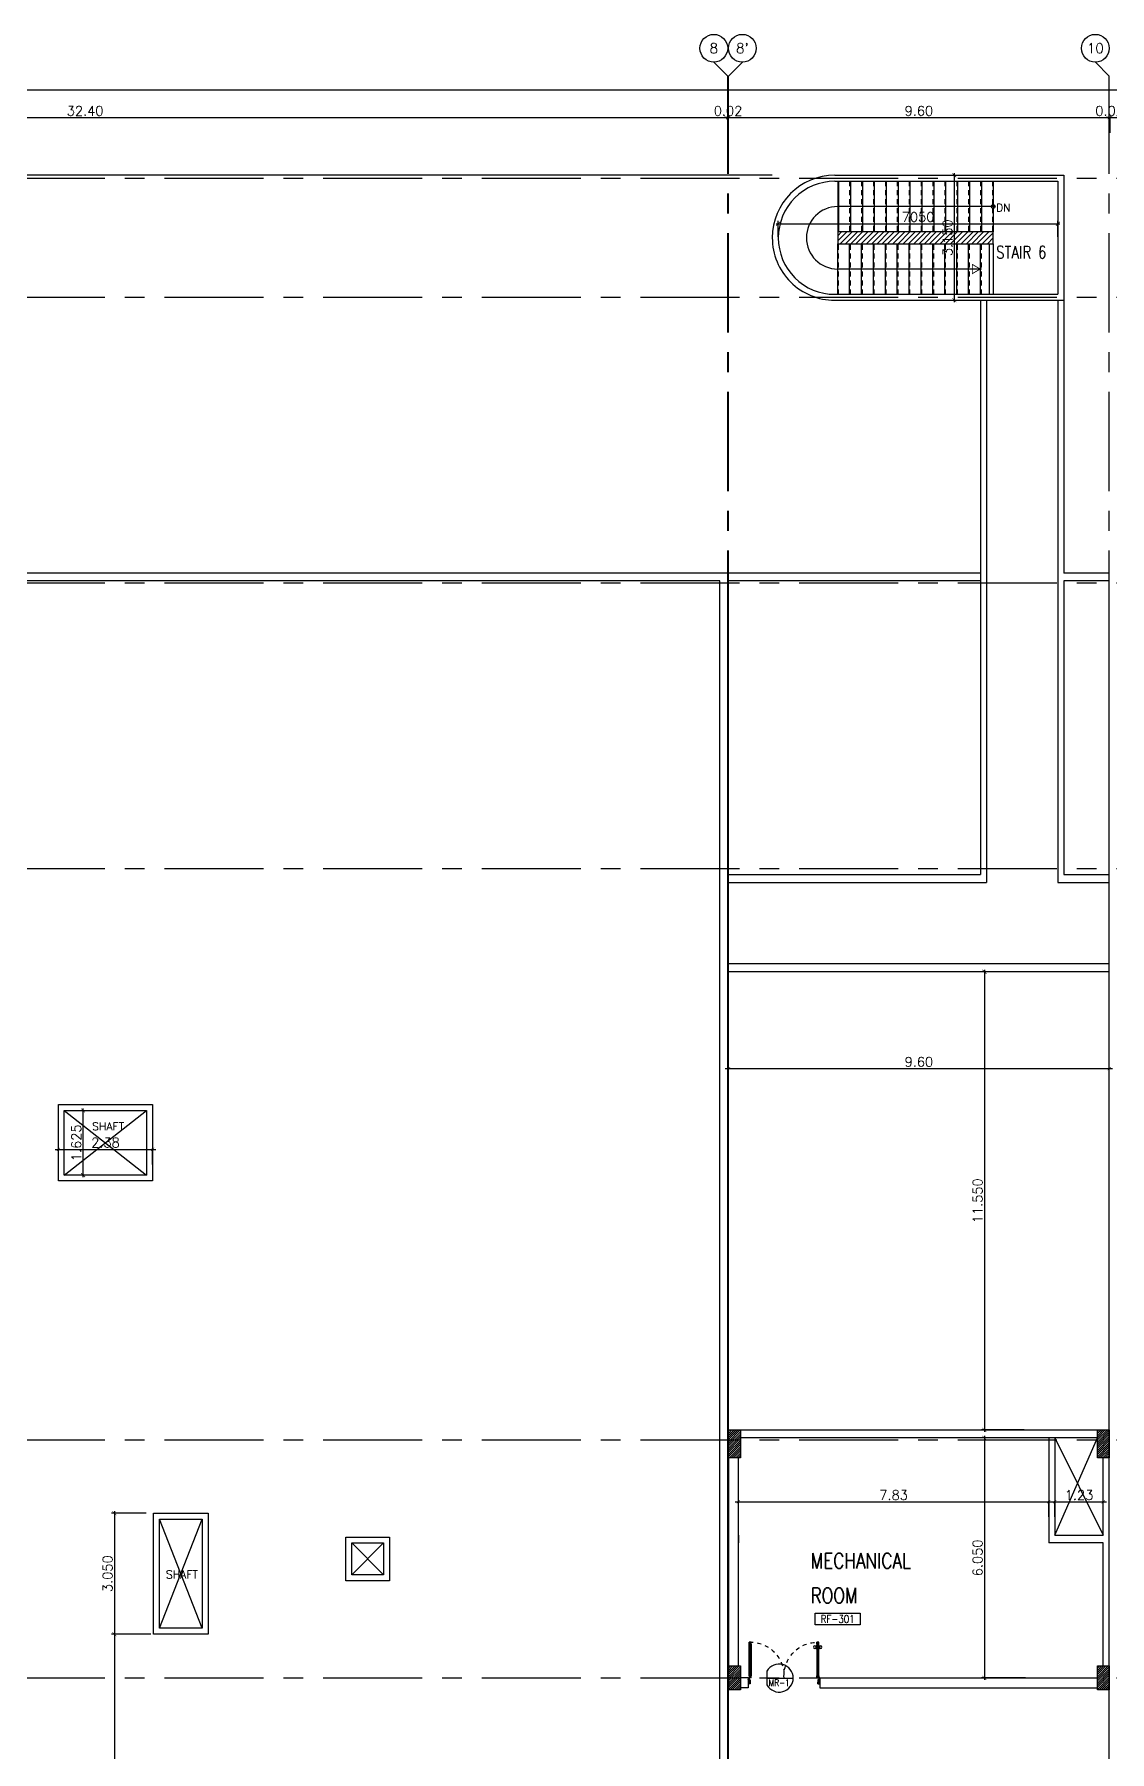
# Model space of a CAD drawing. Extents: x 88808 to 89103, y 39918 to 40001.
# Drawn here: x 88991.09 to 89018.2, y 39957.84 to 40001.13 of the extents above; entities that cross this region are included whole.
import ezdxf
from ezdxf.enums import TextEntityAlignment as Align

# ---------------------------------------------------------------- set-up
doc = ezdxf.new("R2010")
doc.units = 0
doc.header["$MEASUREMENT"] = 0
doc.header["$PDMODE"] = 34
for name, pattern in [('CENTERX2', [4, 2.5, -0.5, 0.5, -0.5]), ('HIDDEN', [0.375, 0.25, -0.125]), ('HIDDEN2', [0.1875, 0.125, -0.0625])]:
    doc.linetypes.add(name, pattern=pattern)
doc.layers.get('0').update_dxf_attribs({"linetype": 'CONTINUOUS'})
doc.layers.get('DEFPOINTS').update_dxf_attribs({"linetype": 'CONTINUOUS'})
for name, color, linetype in [('AX', 6, 'CONTINUOUS'), ('AX-CR', 2, 'CONTINUOUS'), ('AX-DIM', 4, 'CONTINUOUS'), ('AX-TXT', 2, 'CONTINUOUS'), ('AXES', 11, 'CENTERX2'), ('COL', 6, 'CONTINUOUS'), ('DIM', 4, 'CONTINUOUS'), ('DOOR', 7, 'CONTINUOUS'), ('DOOR-CR', 4, 'CONTINUOUS'), ('DOOR-NO', 3, 'CONTINUOUS'), ('EJ', 9, 'CONTINUOUS'), ('ele', 7, 'CONTINUOUS'), ('HAT', 8, 'CONTINUOUS'), ('Hatch', 11, 'CONTINUOUS'), ('RM-BOX', 4, 'CONTINUOUS'), ('RM-NAME', 5, 'CONTINUOUS'), ('RM-NO', 5, 'CONTINUOUS'), ('ROOF', 2, 'CONTINUOUS'), ('SHAFT', 4, 'CONTINUOUS'), ('SHAFTS', 3, 'CONTINUOUS'), ('STR', 5, 'CONTINUOUS'), ('TXT', 2, 'CONTINUOUS'), ('WALL', 2, 'CONTINUOUS')]:
    doc.layers.add(name, color=color, linetype=linetype)
doc.styles.add('ROMANS', font='ROMANS.shx')
doc.dimstyles.new('DIM-OUT', dxfattribs={"dimscale": 0, "dimtxt": 0.24, "dimasz": 0.08, "dimexe": 0.02, "dimexo": 0.02, "dimgap": 0.05, "dimtad": 1, "dimzin": 0, "dimdsep": 46, "dimtxsty": 'ROMANS', "dimblk1": 'ARCHTICK', "dimblk2": 'ARCHTICK', "dimsah": 1, "dimcen": 0.01, "dimdle": 0.08, "dimclrd": 4, "dimclre": 4, "dimclrt": 2, "dimadec": 0, "dimazin": 0, "dimtp": 2, "dimtm": 2, "dimtfac": 0.114286, "dimtix": 1, "dimtmove": 2, "dimatfit": 3, "dimldrblk": 'ARCHTICK', "dimfxl": 0, "dimtolj": 1, "dimtzin": 0, "dimarcsym": 0})
doc.dimstyles.new('STANDARD in', dxfattribs={"dimtxt": 0.24, "dimasz": 0.1, "dimexe": 0.07, "dimexo": 0.07, "dimgap": 0.05, "dimtad": 1, "dimdec": 3, "dimzin": 0, "dimdsep": 46, "dimtxsty": 'ROMANS', "dimblk": 'ARCHTICK', "dimcen": 0.05, "dimdle": 0.05, "dimclrd": 4, "dimclre": 4, "dimclrt": 2, "dimadec": 0, "dimazin": 0, "dimtfac": 1, "dimtdec": 3, "dimtmove": 2, "dimatfit": 3, "dimfxl": 0, "dimtolj": 1, "dimtzin": 0, "dimarcsym": 0})

# ---------------------------------------------------------------- blocks, each defined once
blk = doc.blocks.new('_ARCHTICK')
at = {"color": 0, "linetype": 'ByBlock', "const_width": 0.15}
blk.add_lwpolyline([(-0.5, -0.5), (0.5, 0.5)], dxfattribs=at)
blk = doc.blocks.new('*D299')
at = {"layer": 'DEFPOINTS', "color": 0, "linetype": 'Continuous'}
for p in [(89013.727, 39997.575), (89014.286, 39997.575), (89013.844, 39994.425)]:
    blk.add_point(p, dxfattribs=at)
at = {"layer": 'ele', "color": 4, "linetype": 'Continuous', "lineweight": -2}
for p, q in [((89013.797, 39997.575), (89014.356, 39997.575)), ((89014.286, 39994.375), (89014.286, 39997.625)), ((89013.914, 39994.425), (89014.356, 39994.425))]:
    blk.add_line(p, q, dxfattribs=at)
at = {"layer": 'ele', "color": 4, "linetype": 'Continuous', "lineweight": -2, "xscale": 0.1, "yscale": 0.1, "zscale": 0.1}
for p, rotation in [((89014.286, 39997.575), 90), ((89014.286, 39994.425), 270)]:
    blk.add_blockref('_ARCHTICK', p, dxfattribs=dict(at, rotation=rotation))
at = {"layer": 'ele', "color": 2, "linetype": 'Continuous', "insert": (89014.116, 39996), "char_height": 0.24, "attachment_point": 5, "rotation": 90, "style": 'ROMANS'}
blk.add_mtext('\\A1;3.150', dxfattribs=at)
blk = doc.blocks.new('*D300')
at = {"layer": 'DEFPOINTS', "color": 0, "linetype": 'Continuous'}
for p in [(89016.896, 39996.354), (89009.846, 39995.954), (89016.896, 39995.954)]:
    blk.add_point(p, dxfattribs=at)
at = {"layer": 'ele', "color": 4, "linetype": 'Continuous', "lineweight": -2}
for p, q in [((89009.796, 39996.354), (89016.946, 39996.354)), ((89009.846, 39996.024), (89009.846, 39996.424)), ((89016.896, 39996.024), (89016.896, 39996.424))]:
    blk.add_line(p, q, dxfattribs=at)
at = {"layer": 'ele', "color": 4, "linetype": 'Continuous', "lineweight": -2, "xscale": 0.1, "yscale": 0.1, "zscale": 0.1, "rotation": 180}
blk.add_blockref('_ARCHTICK', (89009.846, 39996.354), dxfattribs=at)
at = {"layer": 'ele', "color": 4, "linetype": 'Continuous', "lineweight": -2, "xscale": 0.1, "yscale": 0.1, "zscale": 0.1}
blk.add_blockref('_ARCHTICK', (89016.896, 39996.354), dxfattribs=at)
at = {"layer": 'ele', "color": 2, "linetype": 'Continuous', "insert": (89013.371, 39996.524), "char_height": 0.24, "attachment_point": 5, "style": 'ROMANS'}
blk.add_mtext('\\A1;7050', dxfattribs=at)
blk = doc.blocks.new('RM1')
at = {"layer": 'RM-BOX'}
blk.add_lwpolyline([(570, -200), (-570, -200), (-570, -500), (570, -500)], close=True, dxfattribs=at)
at = {"layer": 'RM-NAME', "style": 'ROMANS'}
for tag, p in [('ROOMNAME1', (0, 324)), ('ROOMNAME2', (0, 0))]:
    blk.add_attdef(tag, text='', height=200, dxfattribs=at).set_placement(p, align=Align.MIDDLE)
at = {"layer": 'RM-NO', "style": 'ROMANS', "width": 0.8}
blk.add_attdef('ROOMNO', text='', height=200, dxfattribs=at).set_placement((0, -350), align=Align.MIDDLE)
blk = doc.blocks.new('DD1')
at = {"layer": 'DOOR-CR'}
blk.add_line((-308, 0), (353, 0), dxfattribs=at)
blk.add_lwpolyline([(-308, -173, 3.820224), (-308, 173)], format="xyb", close=True, dxfattribs=at)
at = {"layer": 'DOOR-NO', "style": 'ROMANS', "width": 0.8}
for tag, p in [('G', (0, 142)), ('000', (0, -141))]:
    blk.add_attdef(tag, text='', height=204, dxfattribs=at).set_placement(p, align=Align.MIDDLE)
blk = doc.blocks.new('A$C272A55A0')
at = {"layer": 'DOOR', "color": 0, "linetype": 'ByBlock'}
for p, q in [((0, 900), (0, 1050)), ((50, 1050), (0, 1050)), ((0, 900), (25, 900)), ((25, 950), (50, 950)), ((25, 900), (25, 950)), ((75, 900), (25, 900)), ((25, 850), (25, 900)), ((58, 870), (42, 870)), ((42, 870), (42, 850)), ((50, 950), (50, 1050)), ((58, 850), (58, 870)), ((75, 900), (75, 850)), ((1725, 900), (1775, 900)), ((1725, 900), (1725, 850)), ((1742, 870), (1758, 870)), ((1742, 850), (1742, 870)), ((1750, 950), (1750, 1050)), ((1750, 1050), (1800, 1050)), ((1775, 950), (1750, 950)), ((1758, 870), (1758, 850)), ((1775, 900), (1775, 950)), ((1800, 900), (1775, 900)), ((1775, 850), (1775, 900)), ((1800, 1050), (1800, 900)), ((42, 850), (25, 850)), ((75, 850), (58, 850)), ((1725, 850), (1742, 850)), ((1758, 850), (1775, 850)), ((25, 50), (42, 50)), ((25, 50), (25, 0)), ((25, 0), (75, 0)), ((75, 0), (25, 0)), ((42, 50), (42, 30)), ((42, 30), (58, 30)), ((58, 50), (75, 50)), ((58, 50), (58, 30)), ((75, 50), (75, 0)), ((1718, 160), (1709, 160)), ((1709, 95), (1709, 160)), ((1718, 95), (1709, 95)), ((1725, 173), (1718, 173)), ((1718, 173), (1718, 83)), ((1718, 95), (1718, 160)), ((1725, 83), (1718, 83)), ((1742, 50), (1725, 50)), ((1725, 50), (1725, 0)), ((1775, 0), (1725, 0)), ((1725, 0), (1775, 0)), ((1742, 50), (1742, 30)), ((1758, 30), (1742, 30)), ((1775, 50), (1758, 50)), ((1758, 50), (1758, 30)), ((1775, 173), (1782, 173)), ((1775, 83), (1782, 83)), ((1775, 50), (1775, 0)), ((1782, 173), (1782, 83)), ((1782, 160), (1791, 160)), ((1782, 95), (1782, 160)), ((1782, 95), (1791, 95)), ((1791, 95), (1791, 160))]:
    blk.add_line(p, q, dxfattribs=at)
at = {"layer": 'DOOR', "color": 9, "linetype": 'ByBlock'}
for p, q in [((50, 1050), (0, 1010)), ((50, 1050), (0, 937)), ((50, 1050), (37, 950)), ((1750, 1050), (1800, 1010)), ((1750, 1050), (1800, 937)), ((1750, 1050), (1763, 950))]:
    blk.add_line(p, q, dxfattribs=at)
at = {"layer": 'DOOR', "linetype": 'ByBlock'}
for p, q in [((25, 850), (25, 50)), ((42, 850), (42, 50)), ((58, 850), (58, 50)), ((75, 50), (75, 850)), ((1725, 50), (1725, 850)), ((1742, 850), (1742, 50)), ((1758, 850), (1758, 50)), ((1775, 850), (1775, 50))]:
    blk.add_line(p, q, dxfattribs=at)
at = {"layer": 'DOOR', "color": 0, "linetype": 'ByBlock'}
for centre in [(1676, 128), (1824, 128)]:
    blk.add_circle(centre, 32.4, dxfattribs=at)
at = {"layer": 'DOOR', "color": 9, "linetype": 'ByBlock'}
for centre, radius, start, end in [((50, 1050), 54.4, 203.2074, 270), ((50, 1050), 74.4, 227.7764, 270), ((50, 1050), 94.4, 238.0182, 270), ((50, 1050), 114, 244.0838, 257.3774), ((50, 1050), 134, 248.1598, 259.28), ((50, 1050), 154, 251.1053, 256.2858), ((50, 1050), 34.4, 180, 270), ((50, 1050), 14.4, 180, 270), ((1750, 1050), 14.4, 270, 0), ((1750, 1050), 34.4, 270, 0), ((1750, 1050), 54.4, 270, 336.7926), ((1750, 1050), 74.4, 270, 312.2236), ((1750, 1050), 94.4, 270, 301.9818), ((1750, 1050), 114, 282.6226, 295.9162), ((1750, 1050), 134, 280.72, 291.8402), ((1750, 1050), 154, 283.7142, 288.8947)]:
    blk.add_arc(centre, radius, start, end, dxfattribs=at)
at = {"layer": 'DOOR', "linetype": 'HIDDEN', "ltscale": 0.5}
for centre, start, end in [((50, 851), 268.3174, 3.2965), ((1750, 851), 176.7035, 271.6826)]:
    blk.add_arc(centre, 851, start, end, dxfattribs=at)
at = {"layer": 'WALL', "linetype": 'ByBlock'}
blk.add_line((1800, 900), (1800, 1050), dxfattribs=at)
blk = doc.blocks.new('*D312')
at = {"layer": 'AX-DIM', "color": 4, "lineweight": -2}
for p, q in [((89016.736, 39964.138), (89018.121, 39964.138)), ((89016.816, 39963.758), (89016.816, 39964.158)), ((89018.041, 39963.758), (89018.041, 39964.158))]:
    blk.add_line(p, q, dxfattribs=at)
at = {"layer": 'DEFPOINTS', "color": 0}
for p in [(89018.041, 39964.138), (89016.816, 39963.738), (89018.041, 39963.738)]:
    blk.add_point(p, dxfattribs=at)
at = {"layer": 'AX-DIM', "color": 4, "lineweight": -2, "xscale": 0.08, "yscale": 0.08, "zscale": 0.08, "rotation": 180}
blk.add_blockref('_ARCHTICK', (89016.816, 39964.138), dxfattribs=at)
at = {"layer": 'AX-DIM', "color": 4, "lineweight": -2, "xscale": 0.08, "yscale": 0.08, "zscale": 0.08}
blk.add_blockref('_ARCHTICK', (89018.041, 39964.138), dxfattribs=at)
at = {"layer": 'AX-DIM', "color": 2, "insert": (89017.429, 39964.308), "char_height": 0.24, "attachment_point": 5, "style": 'ROMANS'}
blk.add_mtext('\\A1;1.23', dxfattribs=at)
blk = doc.blocks.new('*D313')
at = {"layer": 'AX-DIM', "color": 4, "lineweight": -2}
for p, q in [((89008.761, 39964.138), (89016.746, 39964.138)), ((89008.841, 39963.758), (89008.841, 39964.158)), ((89016.666, 39963.758), (89016.666, 39964.158))]:
    blk.add_line(p, q, dxfattribs=at)
at = {"layer": 'DEFPOINTS', "color": 0}
for p in [(89016.666, 39964.138), (89008.841, 39963.738), (89016.666, 39963.738)]:
    blk.add_point(p, dxfattribs=at)
at = {"layer": 'AX-DIM', "color": 4, "lineweight": -2, "xscale": 0.08, "yscale": 0.08, "zscale": 0.08, "rotation": 180}
blk.add_blockref('_ARCHTICK', (89008.841, 39964.138), dxfattribs=at)
at = {"layer": 'AX-DIM', "color": 4, "lineweight": -2, "xscale": 0.08, "yscale": 0.08, "zscale": 0.08}
blk.add_blockref('_ARCHTICK', (89016.666, 39964.138), dxfattribs=at)
at = {"layer": 'AX-DIM', "color": 2, "insert": (89012.754, 39964.308), "char_height": 0.24, "attachment_point": 5, "style": 'ROMANS'}
blk.add_mtext('\\A1;7.83', dxfattribs=at)
blk = doc.blocks.new('*D314')
at = {"layer": 'AX-DIM', "color": 4, "linetype": 'Continuous', "lineweight": -2}
for p, q in [((89016.18, 39965.75), (89014.972, 39965.75)), ((89015.042, 39965.8), (89015.042, 39959.65)), ((89016.083, 39959.7), (89014.972, 39959.7))]:
    blk.add_line(p, q, dxfattribs=at)
at = {"layer": 'DEFPOINTS', "color": 0, "linetype": 'Continuous'}
for p in [(89016.25, 39965.75), (89015.042, 39959.7), (89016.153, 39959.7)]:
    blk.add_point(p, dxfattribs=at)
at = {"layer": 'AX-DIM', "color": 4, "linetype": 'Continuous', "lineweight": -2, "xscale": 0.1, "yscale": 0.1, "zscale": 0.1}
for p, rotation in [((89015.042, 39965.75), 90), ((89015.042, 39959.7), 270)]:
    blk.add_blockref('_ARCHTICK', p, dxfattribs=dict(at, rotation=rotation))
at = {"layer": 'AX-DIM', "color": 2, "linetype": 'Continuous', "insert": (89014.872, 39962.725), "char_height": 0.24, "attachment_point": 5, "rotation": 90, "style": 'ROMANS'}
blk.add_mtext('\\A1;6.050', dxfattribs=at)
blk = doc.blocks.new('*D315')
at = {"layer": 'AX-DIM', "color": 4, "linetype": 'Continuous', "lineweight": -2}
for p, q in [((89016.229, 39977.5), (89014.972, 39977.5)), ((89015.042, 39977.55), (89015.042, 39965.9)), ((89016.044, 39965.95), (89014.972, 39965.95))]:
    blk.add_line(p, q, dxfattribs=at)
at = {"layer": 'DEFPOINTS', "color": 0, "linetype": 'Continuous'}
for p in [(89016.299, 39977.5), (89015.042, 39965.95), (89016.114, 39965.95)]:
    blk.add_point(p, dxfattribs=at)
at = {"layer": 'AX-DIM', "color": 4, "linetype": 'Continuous', "lineweight": -2, "xscale": 0.1, "yscale": 0.1, "zscale": 0.1}
for p, rotation in [((89015.042, 39977.5), 90), ((89015.042, 39965.95), 270)]:
    blk.add_blockref('_ARCHTICK', p, dxfattribs=dict(at, rotation=rotation))
at = {"layer": 'AX-DIM', "color": 2, "linetype": 'Continuous', "insert": (89014.872, 39971.725), "char_height": 0.24, "attachment_point": 5, "rotation": 90, "style": 'ROMANS'}
blk.add_mtext('\\A1;11.550', dxfattribs=at)
blk = doc.blocks.new('*D337')
at = {"layer": 'AX-DIM', "color": 4, "linetype": 'Continuous', "lineweight": -2}
for p, q in [((88993.108, 39960.85), (88993.108, 39949.93)), ((88994.026, 39960.8), (88993.038, 39960.8)), ((88993.852, 39949.98), (88993.038, 39949.98))]:
    blk.add_line(p, q, dxfattribs=at)
at = {"layer": 'DEFPOINTS', "color": 0, "linetype": 'Continuous'}
for p in [(88994.096, 39960.8), (88993.108, 39949.98), (88993.922, 39949.98)]:
    blk.add_point(p, dxfattribs=at)
at = {"layer": 'AX-DIM', "color": 4, "linetype": 'Continuous', "lineweight": -2, "xscale": 0.1, "yscale": 0.1, "zscale": 0.1}
for p, rotation in [((88993.108, 39960.8), 90), ((88993.108, 39949.98), 270)]:
    blk.add_blockref('_ARCHTICK', p, dxfattribs=dict(at, rotation=rotation))
at = {"layer": 'AX-DIM', "color": 2, "linetype": 'Continuous', "insert": (88992.938, 39955.39), "char_height": 0.24, "attachment_point": 5, "rotation": 90, "style": 'ROMANS'}
blk.add_mtext('\\A1;10.820', dxfattribs=at)
blk = doc.blocks.new('*D338')
at = {"layer": 'AX-DIM', "color": 4, "linetype": 'Continuous', "lineweight": -2}
for p, q in [((88993.108, 39963.9), (88993.108, 39960.75)), ((88993.91, 39963.85), (88993.038, 39963.85)), ((88993.91, 39960.8), (88993.038, 39960.8))]:
    blk.add_line(p, q, dxfattribs=at)
at = {"layer": 'DEFPOINTS', "color": 0, "linetype": 'Continuous'}
for p in [(88993.98, 39963.85), (88993.108, 39960.8), (88993.98, 39960.8)]:
    blk.add_point(p, dxfattribs=at)
at = {"layer": 'AX-DIM', "color": 4, "linetype": 'Continuous', "lineweight": -2, "xscale": 0.1, "yscale": 0.1, "zscale": 0.1}
for p, rotation in [((88993.108, 39963.85), 90), ((88993.108, 39960.8), 270)]:
    blk.add_blockref('_ARCHTICK', p, dxfattribs=dict(at, rotation=rotation))
at = {"layer": 'AX-DIM', "color": 2, "linetype": 'Continuous', "insert": (88992.938, 39962.325), "char_height": 0.24, "attachment_point": 5, "rotation": 90, "style": 'ROMANS'}
blk.add_mtext('\\A1;3.050', dxfattribs=at)
blk = doc.blocks.new('*D340')
at = {"layer": 'DEFPOINTS', "color": 0, "linetype": 'Continuous'}
for p in [(88992.319, 39974), (88992.319, 39974), (88992.319, 39972.375)]:
    blk.add_point(p, dxfattribs=at)
at = {"layer": 'DIM', "color": 4, "linetype": 'Continuous', "lineweight": -2}
blk.add_line((88992.319, 39972.325), (88992.319, 39974.05), dxfattribs=at)
at = {"layer": 'DIM', "color": 4, "linetype": 'Continuous', "lineweight": -2, "xscale": 0.1, "yscale": 0.1, "zscale": 0.1}
for p, rotation in [((88992.319, 39974), 90), ((88992.319, 39972.375), 270)]:
    blk.add_blockref('_ARCHTICK', p, dxfattribs=dict(at, rotation=rotation))
at = {"layer": 'DIM', "color": 2, "linetype": 'Continuous', "insert": (88992.149, 39973.187), "char_height": 0.24, "attachment_point": 5, "rotation": 90, "style": 'ROMANS'}
blk.add_mtext('\\A1;1.625', dxfattribs=at)
blk = doc.blocks.new('*D343')
at = {"layer": 'AX-DIM', "color": 4, "lineweight": -2}
for p, q in [((88991.616, 39973.022), (88994.151, 39973.022)), ((88991.696, 39972.642), (88991.696, 39973.042)), ((88994.071, 39972.642), (88994.071, 39973.042))]:
    blk.add_line(p, q, dxfattribs=at)
at = {"layer": 'DEFPOINTS', "color": 0}
for p in [(88994.071, 39973.022), (88991.696, 39972.622), (88994.071, 39972.622)]:
    blk.add_point(p, dxfattribs=at)
at = {"layer": 'AX-DIM', "color": 4, "lineweight": -2, "xscale": 0.08, "yscale": 0.08, "zscale": 0.08, "rotation": 180}
blk.add_blockref('_ARCHTICK', (88991.696, 39973.022), dxfattribs=at)
at = {"layer": 'AX-DIM', "color": 4, "lineweight": -2, "xscale": 0.08, "yscale": 0.08, "zscale": 0.08}
blk.add_blockref('_ARCHTICK', (88994.071, 39973.022), dxfattribs=at)
at = {"layer": 'AX-DIM', "color": 2, "insert": (88992.884, 39973.192), "char_height": 0.24, "attachment_point": 5, "style": 'ROMANS'}
blk.add_mtext('\\A1;2.38', dxfattribs=at)
blk = doc.blocks.new('*D348')
at = {"layer": 'AX-DIM', "color": 4, "lineweight": -2}
for p, q in [((89008.511, 39975.058), (89018.271, 39975.058)), ((89008.591, 39974.678), (89008.591, 39975.078)), ((89018.191, 39974.678), (89018.191, 39975.078))]:
    blk.add_line(p, q, dxfattribs=at)
at = {"layer": 'DEFPOINTS', "color": 0}
for p in [(89018.191, 39975.058), (89008.591, 39974.658), (89018.191, 39974.658)]:
    blk.add_point(p, dxfattribs=at)
at = {"layer": 'AX-DIM', "color": 4, "lineweight": -2, "xscale": 0.08, "yscale": 0.08, "zscale": 0.08, "rotation": 180}
blk.add_blockref('_ARCHTICK', (89008.591, 39975.058), dxfattribs=at)
at = {"layer": 'AX-DIM', "color": 4, "lineweight": -2, "xscale": 0.08, "yscale": 0.08, "zscale": 0.08}
blk.add_blockref('_ARCHTICK', (89018.191, 39975.058), dxfattribs=at)
at = {"layer": 'AX-DIM', "color": 2, "insert": (89013.391, 39975.228), "char_height": 0.24, "attachment_point": 5, "style": 'ROMANS'}
blk.add_mtext('\\A1;9.60', dxfattribs=at)
blk = doc.blocks.new('*D351')
at = {"layer": 'AX-DIM', "color": 4, "lineweight": -2}
for p, q in [((88976.091, 39999.028), (89008.651, 39999.028)), ((88976.171, 39998.648), (88976.171, 39999.048)), ((89008.571, 39998.648), (89008.571, 39999.048))]:
    blk.add_line(p, q, dxfattribs=at)
at = {"layer": 'DEFPOINTS', "color": 0}
for p in [(89008.571, 39999.028), (88976.171, 39998.628), (89008.571, 39998.628)]:
    blk.add_point(p, dxfattribs=at)
at = {"layer": 'AX-DIM', "color": 4, "lineweight": -2, "xscale": 0.08, "yscale": 0.08, "zscale": 0.08, "rotation": 180}
blk.add_blockref('_ARCHTICK', (88976.171, 39999.028), dxfattribs=at)
at = {"layer": 'AX-DIM', "color": 4, "lineweight": -2, "xscale": 0.08, "yscale": 0.08, "zscale": 0.08}
blk.add_blockref('_ARCHTICK', (89008.571, 39999.028), dxfattribs=at)
at = {"layer": 'AX-DIM', "color": 2, "insert": (88992.371, 39999.198), "char_height": 0.24, "attachment_point": 5, "style": 'ROMANS'}
blk.add_mtext('\\A1;32.40', dxfattribs=at)
blk = doc.blocks.new('C11')
at = {"layer": 'HAT'}
h = blk.add_hatch(dxfattribs=at)
h.set_pattern_fill('ANSI31', color=256, scale=300, style=0)
h.set_pattern_definition([(45, (-248556.182, -75061.005), (-26.5165043, 26.5165043), [])])
h.paths.add_polyline_path([(300, 700), (0, 700), (0, 350), (300, 350)])
h.paths.add_polyline_path([(300, 350), (0, 350), (0, 0), (300, 0)])
at = {"layer": 'COL'}
blk.add_lwpolyline([(300, 700), (300, 0), (0, 0), (0, 700)], close=True, dxfattribs=at)
blk = doc.blocks.new('*D355')
at = {"layer": 'AX-DIM', "color": 4, "lineweight": -2}
for p, q in [((89018.191, 39999.028), (89018.111, 39999.028)), ((89018.191, 39998.648), (89018.191, 39999.048)), ((89018.191, 39999.028), (89018.211, 39999.028)), ((89018.211, 39998.648), (89018.211, 39999.048)), ((89018.211, 39999.028), (89018.291, 39999.028))]:
    blk.add_line(p, q, dxfattribs=at)
at = {"layer": 'DEFPOINTS', "color": 0}
for p in [(89018.211, 39999.028), (89018.191, 39998.628), (89018.211, 39998.628)]:
    blk.add_point(p, dxfattribs=at)
at = {"layer": 'AX-DIM', "color": 4, "lineweight": -2, "xscale": 0.08, "yscale": 0.08, "zscale": 0.08}
blk.add_blockref('_ARCHTICK', (89018.191, 39999.028), dxfattribs=at)
at = {"layer": 'AX-DIM', "color": 4, "lineweight": -2, "xscale": 0.08, "yscale": 0.08, "zscale": 0.08, "rotation": 180}
blk.add_blockref('_ARCHTICK', (89018.211, 39999.028), dxfattribs=at)
at = {"layer": 'AX-DIM', "color": 2, "insert": (89018.201, 39999.198), "char_height": 0.24, "attachment_point": 5, "style": 'ROMANS'}
blk.add_mtext('\\A1;0.02', dxfattribs=at)
blk = doc.blocks.new('AXU')
at = {"layer": 'AX-CR'}
blk.add_circle((0, 350), 350, dxfattribs=at)
at = {"layer": 'AX-TXT', "style": 'ROMANS'}
blk.add_attdef('AX', text='', height=250, dxfattribs=at).set_placement((0, 350), align=Align.MIDDLE)
blk = doc.blocks.new('*D356')
at = {"layer": 'AX-DIM', "color": 4, "lineweight": -2}
for p, q in [((89018.131, 39999.028), (89032.691, 39999.028)), ((89018.211, 39998.648), (89018.211, 39999.048)), ((89032.611, 39998.648), (89032.611, 39999.048))]:
    blk.add_line(p, q, dxfattribs=at)
at = {"layer": 'DEFPOINTS', "color": 0}
for p in [(89032.611, 39999.028), (89018.211, 39998.628), (89032.611, 39998.628)]:
    blk.add_point(p, dxfattribs=at)
at = {"layer": 'AX-DIM', "color": 4, "lineweight": -2, "xscale": 0.08, "yscale": 0.08, "zscale": 0.08, "rotation": 180}
blk.add_blockref('_ARCHTICK', (89018.211, 39999.028), dxfattribs=at)
at = {"layer": 'AX-DIM', "color": 4, "lineweight": -2, "xscale": 0.08, "yscale": 0.08, "zscale": 0.08}
blk.add_blockref('_ARCHTICK', (89032.611, 39999.028), dxfattribs=at)
at = {"layer": 'AX-DIM', "color": 2, "insert": (89025.411, 39999.198), "char_height": 0.24, "attachment_point": 5, "style": 'ROMANS'}
blk.add_mtext('\\A1;14.40', dxfattribs=at)
blk = doc.blocks.new('*D357')
at = {"layer": 'AX-DIM', "color": 4, "lineweight": -2}
for p, q in [((89008.571, 39999.028), (89008.491, 39999.028)), ((89008.571, 39998.648), (89008.571, 39999.048)), ((89008.571, 39999.028), (89008.591, 39999.028)), ((89008.591, 39998.648), (89008.591, 39999.048)), ((89008.591, 39999.028), (89008.671, 39999.028))]:
    blk.add_line(p, q, dxfattribs=at)
at = {"layer": 'DEFPOINTS', "color": 0}
for p in [(89008.591, 39999.028), (89008.571, 39998.628), (89008.591, 39998.628)]:
    blk.add_point(p, dxfattribs=at)
at = {"layer": 'AX-DIM', "color": 4, "lineweight": -2, "xscale": 0.08, "yscale": 0.08, "zscale": 0.08}
blk.add_blockref('_ARCHTICK', (89008.571, 39999.028), dxfattribs=at)
at = {"layer": 'AX-DIM', "color": 4, "lineweight": -2, "xscale": 0.08, "yscale": 0.08, "zscale": 0.08, "rotation": 180}
blk.add_blockref('_ARCHTICK', (89008.591, 39999.028), dxfattribs=at)
at = {"layer": 'AX-DIM', "color": 2, "insert": (89008.581, 39999.198), "char_height": 0.24, "attachment_point": 5, "style": 'ROMANS'}
blk.add_mtext('\\A1;0.02', dxfattribs=at)
blk = doc.blocks.new('*D358')
at = {"layer": 'AX-DIM', "color": 4, "lineweight": -2}
for p, q in [((89008.511, 39999.028), (89018.271, 39999.028)), ((89008.591, 39998.648), (89008.591, 39999.048)), ((89018.191, 39998.648), (89018.191, 39999.048))]:
    blk.add_line(p, q, dxfattribs=at)
at = {"layer": 'DEFPOINTS', "color": 0}
for p in [(89018.191, 39999.028), (89008.591, 39998.628), (89018.191, 39998.628)]:
    blk.add_point(p, dxfattribs=at)
at = {"layer": 'AX-DIM', "color": 4, "lineweight": -2, "xscale": 0.08, "yscale": 0.08, "zscale": 0.08, "rotation": 180}
blk.add_blockref('_ARCHTICK', (89008.591, 39999.028), dxfattribs=at)
at = {"layer": 'AX-DIM', "color": 4, "lineweight": -2, "xscale": 0.08, "yscale": 0.08, "zscale": 0.08}
blk.add_blockref('_ARCHTICK', (89018.191, 39999.028), dxfattribs=at)
at = {"layer": 'AX-DIM', "color": 2, "insert": (89013.391, 39999.198), "char_height": 0.24, "attachment_point": 5, "style": 'ROMANS'}
blk.add_mtext('\\A1;9.60', dxfattribs=at)
blk = doc.blocks.new('*D369')
at = {"layer": 'AX-DIM', "color": 4, "lineweight": -2}
for p, q in [((88967.071, 39987.47), (88967.071, 39997.655)), ((89009.696, 39997.575), (88967.051, 39997.575)), ((88967.751, 39987.55), (88967.051, 39987.55))]:
    blk.add_line(p, q, dxfattribs=at)
at = {"layer": 'DEFPOINTS', "color": 0}
for p in [(88967.071, 39997.575), (89009.716, 39997.575), (88967.771, 39987.55)]:
    blk.add_point(p, dxfattribs=at)
at = {"layer": 'AX-DIM', "color": 4, "lineweight": -2, "xscale": 0.08, "yscale": 0.08, "zscale": 0.08}
for p, rotation in [((88967.071, 39997.575), 90), ((88967.071, 39987.55), 270)]:
    blk.add_blockref('_ARCHTICK', p, dxfattribs=dict(at, rotation=rotation))
at = {"layer": 'AX-DIM', "color": 2, "insert": (88966.901, 39992.562), "char_height": 0.24, "attachment_point": 5, "rotation": 90, "style": 'ROMANS'}
blk.add_mtext('\\A1;10.03', dxfattribs=at)
blk = doc.blocks.new('*D405')
at = {"layer": 'AX-DIM', "color": 4, "lineweight": -2}
for p, q in [((88975.841, 39999.728), (89092.981, 39999.728)), ((88975.921, 39999.348), (88975.921, 39999.748)), ((89092.901, 39987.57), (89092.901, 39999.748))]:
    blk.add_line(p, q, dxfattribs=at)
at = {"layer": 'DEFPOINTS', "color": 0}
for p in [(89092.901, 39999.728), (88975.921, 39999.328), (89092.901, 39987.55)]:
    blk.add_point(p, dxfattribs=at)
at = {"layer": 'AX-DIM', "color": 4, "lineweight": -2, "xscale": 0.08, "yscale": 0.08, "zscale": 0.08, "rotation": 180}
blk.add_blockref('_ARCHTICK', (88975.921, 39999.728), dxfattribs=at)
at = {"layer": 'AX-DIM', "color": 4, "lineweight": -2, "xscale": 0.08, "yscale": 0.08, "zscale": 0.08}
blk.add_blockref('_ARCHTICK', (89092.901, 39999.728), dxfattribs=at)
at = {"layer": 'AX-DIM', "color": 2, "insert": (89034.411, 39999.898), "char_height": 0.24, "attachment_point": 5, "style": 'ROMANS'}
blk.add_mtext('\\A1;116.98', dxfattribs=at)

msp = doc.modelspace()

# ---------------------------------------------------------------- hatches: boundary and pattern name
at = {"layer": 'HAT'}
h = msp.add_hatch(dxfattribs=at)
h.set_pattern_fill('ANSI31', color=256, scale=0.3, style=0)
h.set_pattern_definition([(45, (88769.33514, 39890.188557), (-0.0265165043, 0.0265165043), [])])
h.paths.add_polyline_path([(89018.1913, 39965.9496), (89017.8913, 39965.9496), (89017.8913, 39965.5996), (89018.1913, 39965.5996)])
h.paths.add_polyline_path([(89018.1913, 39965.5996), (89017.8913, 39965.5996), (89017.8913, 39965.2496), (89018.1913, 39965.2496)])
h = msp.add_hatch(dxfattribs=at)
h.set_pattern_fill('ANSI31', color=256, scale=0.3, style=0)
h.set_pattern_definition([(45, (88759.71514, 39904.688557), (-0.0265165043, 0.0265165043), [])])
h.paths.add_polyline_path([(89008.8913, 39959.9996), (89008.5913, 39959.9996), (89008.5913, 39959.6996), (89008.8913, 39959.6996)])
h.paths.add_polyline_path([(89008.8913, 39959.6996), (89008.5913, 39959.6996), (89008.5913, 39959.3996), (89008.8913, 39959.3996)])
h = msp.add_hatch(dxfattribs=at)
h.set_pattern_fill('ANSI31', color=256, scale=0.3, style=0)
h.set_pattern_definition([(45, (88769.01514, 39904.688557), (-0.0265165043, 0.0265165043), [])])
h.paths.add_polyline_path([(89018.1913, 39959.9996), (89017.8913, 39959.9996), (89017.8913, 39959.6996), (89018.1913, 39959.6996)])
h.paths.add_polyline_path([(89018.1913, 39959.6996), (89017.8913, 39959.6996), (89017.8913, 39959.3996), (89018.1913, 39959.3996)])
at = {"layer": 'Hatch', "linetype": 'Continuous'}
h = msp.add_hatch(dxfattribs=at)
h.set_pattern_fill('ANSI31', color=256, scale=0.75, style=0)
h.set_pattern_definition([(45, (157.44106, 5e-06), (-0.06629126074, 0.06629126074), [])])
h.paths.add_polyline_path([(89015.2661, 39996.1496), (89011.3461, 39996.1496), (89011.3461, 39995.8496), (89015.2661, 39995.8496)])

# ---------------------------------------------------------------- linework, layer by layer
at = {"layer": 'AXES'}
for p, q in [((89008.5713, 40000.0779), (89008.2213, 40000.4279)), ((89008.5913, 40000.0779), (89008.9413, 40000.4279)), ((89018.1913, 40000.0779), (89017.8413, 40000.4279)), ((89008.5713, 39921.6153), (89008.5713, 40000.0779)), ((89008.5913, 39921.6153), (89008.5913, 40000.0779)), ((89018.1913, 39921.6153), (89018.1913, 40000.0779)), ((88966.3713, 39997.4996), (89034.4113, 39997.4996)), ((88966.3713, 39994.4996), (89034.4113, 39994.4996)), ((88966.3713, 39987.2996), (89034.4113, 39987.2996)), ((88966.3713, 39980.0996), (89034.4113, 39980.0996)), ((88966.3713, 39965.6996), (89034.4113, 39965.6996)), ((88966.3713, 39959.6996), (89034.4113, 39959.6996))]:
    msp.add_line(p, q, dxfattribs=at)
at = {"layer": 'COL'}
for p, q in [((89008.8913, 39965.9496), (89018.1913, 39965.9496)), ((89017.8913, 39965.7496), (89008.8913, 39965.7496)), ((89018.0413, 39963.0996), (89016.6663, 39963.0996)), ((89016.8163, 39963.2996), (89018.0413, 39963.2996))]:
    msp.add_line(p, q, dxfattribs=at)
for points in [[(89018.1913, 39965.9496), (89018.1913, 39965.2496), (89017.8913, 39965.2496), (89017.8913, 39965.9496)], [(89008.8913, 39959.9996), (89008.8913, 39959.3996), (89008.5913, 39959.3996), (89008.5913, 39959.9996)], [(89018.1913, 39959.9996), (89018.1913, 39959.3996), (89017.8913, 39959.3996), (89017.8913, 39959.9996)]]:
    msp.add_lwpolyline(points, close=True, dxfattribs=at)
at = {"layer": 'EJ'}
for p, q in [((89008.5713, 39928.2296), (89008.5713, 39987.5496)), ((89008.5913, 39928.2296), (89008.5913, 39987.5496)), ((89018.1913, 39928.2296), (89018.1913, 39987.5496)), ((89018.1913, 39977.4996), (89018.1913, 39979.7496)), ((89018.1913, 39965.9496), (89018.1913, 39977.4996))]:
    msp.add_line(p, q, dxfattribs=at)
at = {"layer": 'EJ', "color": 8}
for p, q in [((89008.5713, 39977.4996), (89008.5713, 39959.4496)), ((89018.1913, 39963.2996), (89018.1913, 39965.9496)), ((89018.1913, 39959.9996), (89018.1913, 39963.0996))]:
    msp.add_line(p, q, dxfattribs=at)
at = {"layer": 'ROOF'}
for p, q in [((89011.2708, 39997.5746), (89017.0463, 39997.5746)), ((89011.2708, 39997.4246), (89016.8963, 39997.4246)), ((89016.8963, 39997.4246), (89016.8963, 39994.5746)), ((89017.0463, 39997.5746), (89017.0463, 39994.4246)), ((89015.1661, 39995.8496), (89015.1661, 39994.5746)), ((89015.2661, 39995.8496), (89015.2661, 39994.5746)), ((89011.2708, 39994.5746), (89016.8963, 39994.5746)), ((89011.2708, 39994.4246), (89017.0463, 39994.4246)), ((89014.9463, 39994.4246), (89014.9463, 39979.9496)), ((89015.0963, 39994.4246), (89015.0963, 39979.7496)), ((89016.8963, 39994.4246), (89016.8963, 39979.7496)), ((89017.0463, 39994.4246), (89017.0463, 39987.5496)), ((89008.5713, 39987.5496), (88975.9213, 39987.5496)), ((89008.3713, 39987.3496), (88976.1213, 39987.3496)), ((89008.3713, 39928.4296), (89008.3713, 39987.3496)), ((89008.5713, 39987.5496), (89008.5713, 39928.2296)), ((89014.9463, 39987.5496), (89008.5913, 39987.5496)), ((89014.9463, 39987.3496), (89008.5913, 39987.3496)), ((89018.1913, 39987.5496), (89017.0463, 39987.5496)), ((89017.0463, 39987.3496), (89017.0463, 39979.9496)), ((89018.1913, 39987.3496), (89017.0463, 39987.3496)), ((89018.1913, 39979.9496), (89018.1913, 39987.3496)), ((89008.5913, 39979.7496), (89008.5913, 39979.9496)), ((89008.5913, 39979.9496), (89014.9463, 39979.9496)), ((89017.0463, 39979.9496), (89018.1913, 39979.9496)), ((89008.5913, 39979.7496), (89015.0963, 39979.7496)), ((89016.8963, 39979.7496), (89018.1913, 39979.7496)), ((89018.1913, 39977.6996), (89008.5913, 39977.6996)), ((89018.1913, 39977.4996), (89008.5913, 39977.4996)), ((89008.5913, 39965.9521), (89008.5913, 39977.4996))]:
    msp.add_line(p, q, dxfattribs=at)
at = {"layer": 'ROOF', "linetype": 'Continuous'}
for p, q in [((89016.8163, 39965.7496), (89018.0413, 39963.2996)), ((89016.8163, 39963.2996), (89017.8913, 39965.7496))]:
    msp.add_line(p, q, dxfattribs=at)
at = {"layer": 'ROOF'}
msp.add_lwpolyline([(89015.2661, 39996.1496), (89011.3461, 39996.1496), (89011.3461, 39995.8496), (89015.2661, 39995.8496)], close=True, dxfattribs=at)
for radius, start, end in [(1.575, 90, 180), (1.425, 89.99998, 180), (1.575, 180, 270.00003), (1.425, 180, 270.00003)]:
    msp.add_arc((89011.2708, 39995.9996), radius, start, end, dxfattribs=at)
at = {"layer": 'SHAFTS', "color": 7}
for p, q in [((88991.6963, 39974.1496), (88994.0713, 39974.1496)), ((88991.6963, 39972.2246), (88991.6963, 39974.1496)), ((88994.0713, 39974.1496), (88994.0713, 39972.2246)), ((88994.0713, 39972.2246), (88991.6963, 39972.2246))]:
    msp.add_line(p, q, dxfattribs=at)
at = {"layer": 'SHAFTS', "linetype": 'Continuous'}
for p, q in [((88991.8463, 39972.3746), (88993.9213, 39973.9996)), ((88991.8463, 39973.9996), (88993.9213, 39972.3746)), ((88995.3213, 39960.9496), (88994.2463, 39963.6996)), ((88994.2463, 39960.9496), (88995.3213, 39963.6996))]:
    msp.add_line(p, q, dxfattribs=at)
at = {"layer": 'SHAFTS'}
msp.add_line((88991.8463, 39973.9996), (88993.9213, 39972.3746), dxfattribs=at)
at = {"layer": 'SHAFTS', "color": 97, "linetype": 'Continuous'}
for p, q in [((88991.8463, 39972.3746), (88993.9213, 39973.9996)), ((88995.3213, 39960.9496), (88994.2463, 39963.6996)), ((88994.2463, 39960.9496), (88995.3213, 39963.6996)), ((88999.8963, 39963.0996), (88999.0963, 39962.2996)), ((88999.0963, 39963.0996), (88999.8963, 39962.2996))]:
    msp.add_line(p, q, dxfattribs=at)
at = {"layer": 'SHAFTS', "color": 7}
for points in [[(88991.8463, 39973.9996), (88993.9213, 39973.9996), (88993.9213, 39972.3746), (88991.8463, 39972.3746)], [(88994.0963, 39963.8496), (88995.4713, 39963.8496), (88995.4713, 39960.7996), (88994.0963, 39960.7996)], [(88994.2463, 39963.6996), (88995.3213, 39963.6996), (88995.3213, 39960.9496), (88994.2463, 39960.9496)], [(88998.9463, 39963.2496), (89000.0463, 39963.2496), (89000.0463, 39962.1496), (88998.9463, 39962.1496)], [(88999.0963, 39963.0996), (88999.8963, 39963.0996), (88999.8963, 39962.2996), (88999.0963, 39962.2996)]]:
    msp.add_lwpolyline(points, close=True, dxfattribs=at)
at = {"layer": 'STR', "linetype": 'HIDDEN2'}
for p, q in [((89011.3461, 39997.4246), (89011.3461, 39996.1496)), ((89011.3661, 39997.4246), (89011.3661, 39996.1496)), ((89011.6461, 39997.4246), (89011.6461, 39996.1496)), ((89011.9461, 39997.4246), (89011.9461, 39996.1496)), ((89012.2461, 39997.4246), (89012.2461, 39996.1496)), ((89012.5461, 39997.4246), (89012.5461, 39996.1496)), ((89012.8461, 39997.4246), (89012.8461, 39996.1496)), ((89013.1461, 39997.4246), (89013.1461, 39996.1496)), ((89013.4461, 39997.4246), (89013.4461, 39996.1496)), ((89013.7461, 39997.4246), (89013.7461, 39996.1496)), ((89014.0461, 39997.4246), (89014.0461, 39996.1496)), ((89014.3461, 39997.4246), (89014.3461, 39996.1496)), ((89014.6461, 39997.4246), (89014.6461, 39996.1496)), ((89014.9461, 39997.4246), (89014.9461, 39996.1496)), ((89015.2461, 39997.4246), (89015.2461, 39996.1496)), ((89011.3661, 39994.5746), (89011.3661, 39995.8496)), ((89011.6661, 39994.5746), (89011.6661, 39995.8496)), ((89011.9661, 39994.5746), (89011.9661, 39995.8496)), ((89012.2661, 39994.5746), (89012.2661, 39995.8496)), ((89012.5661, 39994.5746), (89012.5661, 39995.8496)), ((89012.8661, 39994.5746), (89012.8661, 39995.8496)), ((89013.1661, 39994.5746), (89013.1661, 39995.8496)), ((89013.4661, 39994.5746), (89013.4661, 39995.8496)), ((89013.7661, 39994.5746), (89013.7661, 39995.8496)), ((89014.0661, 39994.5746), (89014.0661, 39995.8496)), ((89014.3661, 39994.5746), (89014.3661, 39995.8496)), ((89014.6661, 39994.5746), (89014.6661, 39995.8496)), ((89014.9661, 39994.5746), (89014.9661, 39995.8496))]:
    msp.add_line(p, q, dxfattribs=at)
at = {"layer": 'STR'}
for p, q in [((89011.3461, 39997.4246), (89011.3461, 39996.1496)), ((89011.3661, 39997.4246), (89011.3661, 39996.1496)), ((89011.6661, 39997.4246), (89011.6661, 39996.1496)), ((89011.9661, 39997.4246), (89011.9661, 39996.1496)), ((89012.2661, 39997.4246), (89012.2661, 39996.1496)), ((89012.5661, 39997.4246), (89012.5661, 39996.1496)), ((89012.8661, 39997.4246), (89012.8661, 39996.1496)), ((89013.1661, 39997.4246), (89013.1661, 39996.1496)), ((89013.4661, 39997.4246), (89013.4661, 39996.1496)), ((89013.7661, 39997.4246), (89013.7661, 39996.1496)), ((89014.0661, 39997.4246), (89014.0661, 39996.1496)), ((89014.3661, 39997.4246), (89014.3661, 39996.1496)), ((89014.6661, 39997.4246), (89014.6661, 39996.1496)), ((89014.9661, 39997.4246), (89014.9661, 39996.1496)), ((89015.2661, 39997.4246), (89015.2661, 39996.1496)), ((89015.3133, 39996.7871), (89011.3437, 39996.7871)), ((89011.3461, 39994.5746), (89011.3461, 39995.8496)), ((89011.6461, 39994.5746), (89011.6461, 39995.8496)), ((89011.9461, 39994.5746), (89011.9461, 39995.8496)), ((89012.2461, 39994.5746), (89012.2461, 39995.8496)), ((89012.5461, 39994.5746), (89012.5461, 39995.8496)), ((89012.8461, 39994.5746), (89012.8461, 39995.8496)), ((89013.1461, 39994.5746), (89013.1461, 39995.8496)), ((89013.4461, 39994.5746), (89013.4461, 39995.8496)), ((89013.7461, 39994.5746), (89013.7461, 39995.8496)), ((89014.0461, 39994.5746), (89014.0461, 39995.8496)), ((89014.3461, 39994.5746), (89014.3461, 39995.8496)), ((89014.6461, 39994.5746), (89014.6461, 39995.8496)), ((89014.9461, 39994.5746), (89014.9461, 39995.8496)), ((89014.9661, 39995.2121), (89011.3437, 39995.2121))]:
    msp.add_line(p, q, dxfattribs=at)
at = {"layer": 'STR', "const_width": 0.0215}
msp.add_lwpolyline([(89014.7394, 39995.3275), (89014.7394, 39995.0966), (89014.9394, 39995.2121)], close=True, dxfattribs=at)
at = {"layer": 'STR'}
msp.add_circle((89015.2661, 39996.7871), 0.0472, dxfattribs=at)
msp.add_arc((89011.3437, 39995.9996), 0.7875, 90, 270, dxfattribs=at)
at = {"layer": 'WALL'}
for p, q in [((89017.0463, 39997.5746), (89017.0463, 39994.4246)), ((89016.6663, 39965.7496), (89016.6663, 39963.0996)), ((89016.8163, 39965.7496), (89016.8163, 39963.2996)), ((89008.5913, 39965.3496), (89008.5913, 39959.4496)), ((89008.8413, 39959.9996), (89008.8413, 39965.2496)), ((89018.0413, 39963.2996), (89018.0413, 39965.2496)), ((89008.8413, 39963.2996), (89008.8413, 39963.0996)), ((89018.0413, 39959.9996), (89018.0413, 39963.0996)), ((89009.0913, 39959.6996), (89008.8913, 39959.6996)), ((89009.0913, 39959.6996), (89009.0913, 39959.4496)), ((89010.8913, 39959.6996), (89010.8913, 39959.4496)), ((89010.8913, 39959.6996), (89017.8913, 39959.6996)), ((89009.0913, 39959.4496), (89008.8913, 39959.4496)), ((89010.8913, 39959.4496), (89017.8913, 39959.4496))]:
    msp.add_line(p, q, dxfattribs=at)

# ---------------------------------------------------------------- block references
at = {"layer": 'AX', "xscale": 0.001000000003841706, "yscale": 0.000999999996565748, "zscale": 0.001}
for p, values in [((89008.2213, 40000.4279), {'AX': '8'}), ((89008.9413, 40000.4279), {'AX': "8'"}), ((89017.8413, 40000.4279), {'AX': '10'})]:
    msp.add_blockref('AXU', p, dxfattribs=at).add_auto_attribs(values)
at = {"layer": 'COL', "xscale": 0.001000000003841706, "yscale": 0.000999999996565748, "zscale": 0.001}
msp.add_blockref('C11', (89008.5913, 39965.2496), dxfattribs=at)
at = {"layer": 'DOOR', "color": 0, "linetype": 'ByBlock', "xscale": -0.001000000003841706, "yscale": 0.000999999996565748, "zscale": 0.001, "rotation": 180}
msp.add_blockref('A$C272A55A0', (89009.0913, 39960.5999), dxfattribs=at)
at = {"layer": 'DOOR-NO'}
ref = msp.add_blockref('DD1', (89009.87, 39959.6947), dxfattribs=dict(at, xscale=0.001000000003841706, yscale=0.000999999996565748, zscale=0.001))
ref.add_attrib('000', 'MR-1', dxfattribs={"height": 0.17, "style": 'ROMANS', "width": 0.8}).set_placement((89009.87, 39959.5768), align=Align.MIDDLE)
at = {"layer": 'RM-NAME'}
ref = msp.add_blockref('RM1', (89011.3443, 39961.5343), dxfattribs=dict(at, xscale=-0.001000000003841706, yscale=0.000999999996565748, zscale=0.001))
ref.add_attrib('ROOMNO', 'RF-301', dxfattribs={"layer": 'RM-NO', "height": 0.2, "style": 'ROMANS', "width": 0.8}).set_placement((89011.3443, 39961.1843), align=Align.MIDDLE)

# ---------------------------------------------------------------- texts
at = {"layer": 'RM-NAME', "style": 'ROMANS'}
msp.add_text('DN', height=0.2, dxfattribs=at).set_placement((89015.5204, 39996.7596), align=Align.MIDDLE)
at = {"layer": 'SHAFT', "style": 'ROMANS'}
for p in [(88992.9514, 39973.6018), (88994.8113, 39962.3068)]:
    msp.add_text('SHAFT', height=0.2, dxfattribs=at).set_placement(p, align=Align.MIDDLE)
at = {"layer": 'TXT', "style": 'ROMANS', "width": 0.8}
for s, height, p in [('STAIR 6', 0.31081, (89015.3395, 39995.48)), ('MECHANICAL', 0.38852, (89010.6614, 39962.4577)), ('ROOM', 0.38852, (89010.6614, 39961.5805))]:
    msp.add_text(s, height=height, dxfattribs=at).set_placement(p)

# ---------------------------------------------------------------- dimensions: what is measured, and where the dimension line sits
at = {"layer": 'AX-DIM'}
for base, p1, p2, picture, middle in [((89092.9013, 39999.7279), (88975.9213, 39999.3279), (89092.9013, 39987.5496), '*D405', (89034.4113, 39999.8979)), ((89008.5713, 39999.0279), (88976.1713, 39998.6279), (89008.5713, 39998.6279), '*D351', (88992.3713, 39999.1979)), ((89008.5913, 39999.0279), (89008.5713, 39998.6279), (89008.5913, 39998.6279), '*D357', (89008.5813, 39999.1979)), ((89018.1913, 39999.0279), (89008.5913, 39998.6279), (89018.1913, 39998.6279), '*D358', (89013.3913, 39999.1979)), ((89018.2113, 39999.0279), (89018.1913, 39998.6279), (89018.2113, 39998.6279), '*D355', (89018.2013, 39999.1979)), ((89032.6113, 39999.0279), (89018.2113, 39998.6279), (89032.6113, 39998.6279), '*D356', (89025.4113, 39999.1979)), ((89018.1913, 39975.0576), (89008.5913, 39974.6576), (89018.1913, 39974.6576), '*D348', (89013.3913, 39975.2276)), ((88994.0713208292, 39973.0218509889), (88991.6963208292, 39972.6218509889), (88994.0713208292, 39972.6218509889), '*D343', (88992.8838208292, 39973.1918509889)), ((89016.6663208292, 39964.1377323257), (89008.8413208292, 39963.7377323257), (89016.6663208292, 39963.7377323257), '*D313', (89012.7538208292, 39964.3077323257)), ((89018.0413208292, 39964.1377323257), (89016.8163208292, 39963.7377323257), (89018.0413208292, 39963.7377323257), '*D312', (89017.4288208292, 39964.3077323257))]:
    dim = msp.add_linear_dim(base=base, p1=p1, p2=p2, dimstyle='DIM-OUT', override={"dimscale": 1}, dxfattribs=at)
    dim.commit()
    dim.dimension.update_dxf_attribs({"geometry": picture, "text_midpoint": middle})
dim = msp.add_linear_dim(base=(88967.0713208292, 39997.5745624405), p1=(88967.7713208292, 39987.5495624405), p2=(89009.7163208292, 39997.5745624405), angle=90, dimstyle='DIM-OUT', override={"dimscale": 1}, dxfattribs=at)
dim.commit()
dim.dimension.update_dxf_attribs({"geometry": '*D369', "text_midpoint": (88966.9013208292, 39992.5620624405)})
at = {"layer": 'AX-DIM', "linetype": 'Continuous'}
for base, p1, p2, picture, middle in [((89015.0424, 39965.9496), (89016.2994, 39977.4996), (89016.1135, 39965.9496), '*D315', (89014.8724, 39971.7246)), ((89015.0424, 39959.6996), (89016.2498, 39965.7496), (89016.1525, 39959.6996), '*D314', (89014.8724, 39962.7246)), ((88993.108, 39960.7996), (88993.9799, 39963.8496), (88993.9799, 39960.7996), '*D338', (88992.938, 39962.3246)), ((88993.108, 39949.9796), (88994.0963, 39960.7996), (88993.9223, 39949.9796), '*D337', (88992.938, 39955.3896))]:
    dim = msp.add_linear_dim(base=base, p1=p1, p2=p2, angle=90, dimstyle='STANDARD in', dxfattribs=at)
    dim.commit()
    dim.dimension.update_dxf_attribs({"geometry": picture, "text_midpoint": middle})
at = {"layer": 'DIM', "color": 0, "linetype": 'Continuous'}
dim = msp.add_linear_dim(base=(88992.3186, 39973.9996), p1=(88992.3186, 39972.3746), p2=(88992.3186, 39973.9996), angle=90, dimstyle='STANDARD in', dxfattribs=at)
dim.commit()
dim.dimension.update_dxf_attribs({"geometry": '*D340', "text_midpoint": (88992.1486, 39973.1871)})
at = {"layer": 'ele', "color": 0, "linetype": 'Continuous'}
dim = msp.add_linear_dim(base=(89014.2864, 39997.5746), p1=(89013.8436, 39994.4246), p2=(89013.7268, 39997.5746), angle=270, dimstyle='STANDARD in', dxfattribs=at)
dim.commit()
dim.dimension.update_dxf_attribs({"geometry": '*D299', "text_midpoint": (89014.1164, 39995.9996)})
dim = msp.add_linear_dim(base=(89016.8963, 39996.3541), p1=(89009.8458, 39995.9541), p2=(89016.8963, 39995.9541), text='7050', dimstyle='STANDARD in', dxfattribs=at)
dim.commit()
dim.dimension.update_dxf_attribs({"geometry": '*D300', "text_midpoint": (89013.3711, 39996.5241)})

doc.saveas('drawing.dxf')
